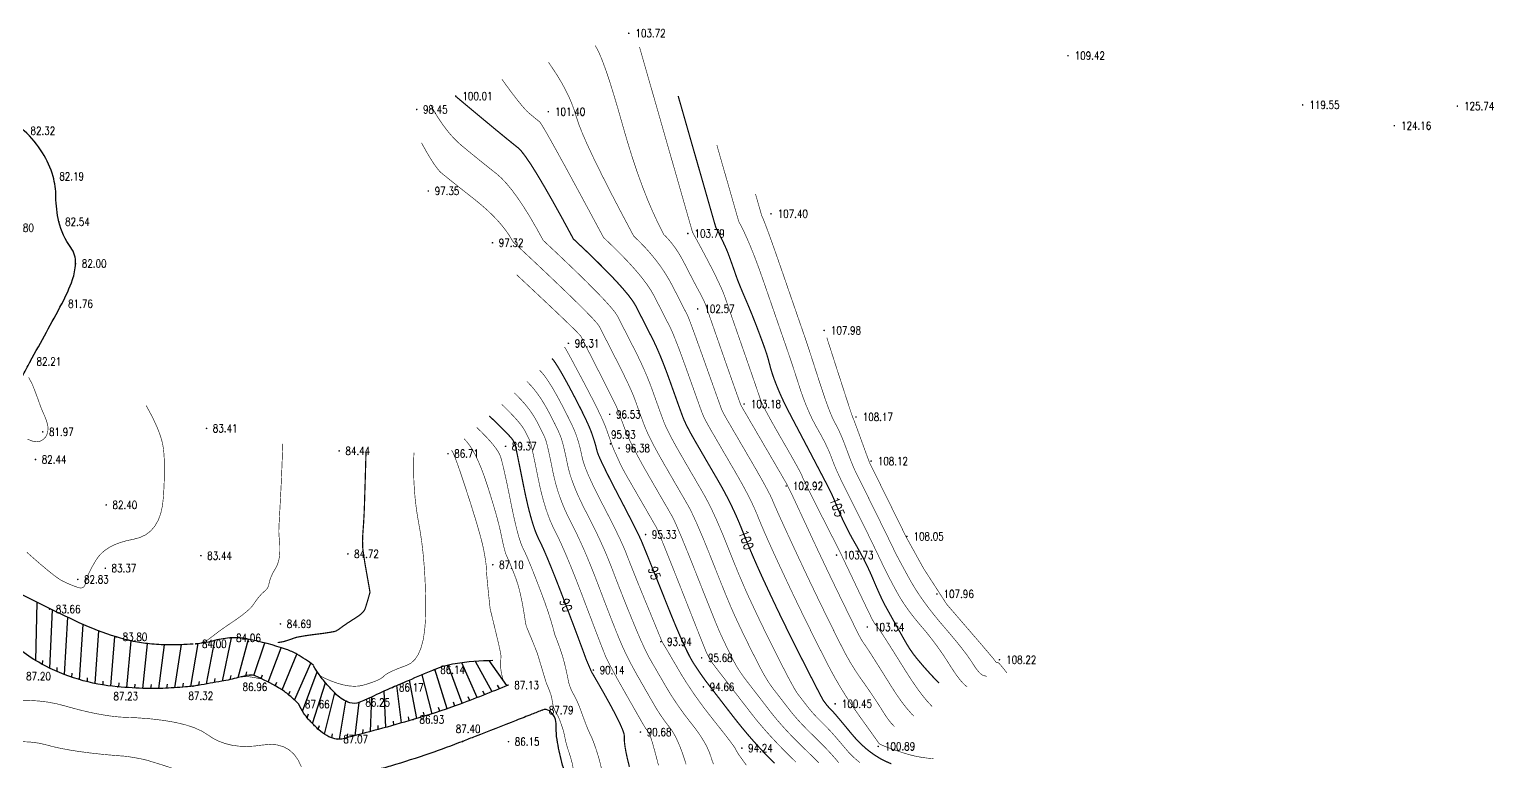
# Model space of a CAD drawing. Extents: x 532522 to 2902776, y -101917278 to 111238625.
# Drawn here: x 1294345 to 1477280, y 2950835 to 3042348 of the extents above; entities that cross this region are included whole.
import ezdxf
from ezdxf.enums import TextEntityAlignment as Align

# ---------------------------------------------------------------- set-up
doc = ezdxf.new("R2010")
doc.units = 0
doc.header["$LTSCALE"] = 1000
doc.header["$MEASUREMENT"] = 0
doc.layers.get('0').update_dxf_attribs({"linetype": 'CONTINUOUS'})
doc.layers.add('Õ÷μØºìÏß', color=20, linetype='CONTINUOUS')
doc.layers.add('新地形图', color=7, linetype='CONTINUOUS')
doc.styles.add('HZ', font='rs', dxfattribs={"width": 0.8, "bigfont": 'hztxt'})
doc.linetypes.add('10421', pattern='A,2,[150,AAA.SHX,S=1,R=0,X=0,Y=1],1e-11', length=2)
doc.linetypes.add('X4', pattern='A,0,-1e-09,[149,symbolx.shx,S=0.15,R=0,X=0,Y=0],-1.6', length=1.6)

# ---------------------------------------------------------------- blocks, each defined once
blk = doc.blocks.new('GC200')
at = {"linetype": 'Continuous', "const_width": 0.2, "flags": 128}
blk.add_lwpolyline([(-0.1, 0, 1), (0.1, 0, 1)], format="xyb", close=True, dxfattribs=at)
blk = doc.blocks.new('A$C22E77CCE')
at = {"layer": '新地形图', "color": 53, "linetype": 'Continuous'}
for p, q in [((423160, 337684), (423362, 344942)), ((424921, 336738), (425255, 344002)), ((426755, 335941), (427159, 343087)), ((428647, 335296), (429076, 342198)), ((430587, 334812), (431031, 341394)), ((432561, 334491), (433027, 340703)), ((446484, 335112), (447635, 340523)), ((448434, 335554), (449735, 340360)), ((434553, 334318), (435067, 340151)), ((436550, 334208), (437148, 339793)), ((438549, 334186), (439256, 339647)), ((440546, 334292), (441368, 339671)), ((442540, 334447), (443477, 339798)), ((444514, 334766), (445548, 340206)), ((450398, 335832), (451793, 339879)), ((452213, 334995), (453821, 339285)), ((453953, 334010), (455771, 338483)), ((424030, 337192), (424049, 337692)), ((425830, 336320), (425856, 336820)), ((455500, 332747), (457551, 337346)), ((476454, 332347), (474679, 337120)), ((478324, 333057), (476378, 337409)), ((480182, 333796), (478093, 337586)), ((482028, 334566), (479815, 337673)), ((427694, 335599), (427724, 336098)), ((429612, 335034), (429644, 335533)), ((431571, 334631), (431606, 335129)), ((433556, 334393), (433596, 334891)), ((441544, 334358), (441625, 334852)), ((443529, 334597), (443620, 335088)), ((445499, 334938), (445597, 335429)), ((447464, 335311), (447579, 335798)), ((449408, 335779), (449557, 336256)), ((451315, 335436), (451485, 335907)), ((453094, 334523), (453276, 334988)), ((456500, 331359), (458329, 336293)), ((457749, 329804), (459362, 334914)), ((470765, 330443), (469869, 335237)), ((472676, 331035), (471454, 335915)), ((474572, 331670), (473040, 336590)), ((435551, 334257), (435599, 334754)), ((437549, 334177), (437608, 334674)), ((439548, 334233), (439618, 334728)), ((454753, 333412), (454948, 333872)), ((459242, 328480), (460521, 333638)), ((464991, 328815), (465138, 333147)), ((466920, 329344), (466706, 333863)), ((468845, 329886), (468285, 334555)), ((477391, 332698), (477202, 333161)), ((479255, 333423), (479033, 333871)), ((481107, 334177), (480843, 334602)), ((461113, 327852), (461901, 332620)), ((463058, 328300), (463559, 332454)), ((471722, 330734), (471615, 331222)), ((473626, 331347), (473491, 331829)), ((475515, 332004), (475354, 332477)), ((457073, 330541), (457237, 331014)), ((458460, 329101), (458596, 329582)), ((465956, 329077), (465952, 329577)), ((467883, 329613), (467840, 330111)), ((469806, 330163), (469729, 330657)), ((460134, 328033), (460234, 328523)), ((462090, 328048), (462162, 328542)), ((464025, 328556), (464063, 329054))]:
    blk.add_line(p, q, dxfattribs=at)
at = {"layer": '新地形图', "color": 53, "linetype": 'Continuous', "flags": 128}
for points, const_width in [([(493039, 414533), (493330, 414044), (493661, 413339), (494032, 412416), (494444, 411277), (494895, 409920), (495387, 408346), (495919, 406555), (496490, 404546), (497089, 402481), (497700, 400518), (498323, 398658), (498960, 396901), (499609, 395246), (500272, 393695), (500947, 392246), (501634, 390899)], 75), ([(487223, 412422), (487842, 411524), (488408, 410640), (488922, 409769), (489383, 408911), (489790, 408068), (490145, 407237), (490447, 406421), (490696, 405618), (491003, 404688), (491478, 403492), (492122, 402030), (492934, 400301), (493914, 398306), (495063, 396044), (496380, 393516), (497865, 390721)], 75), ([(481406, 410311), (482004, 409481), (482554, 408736), (483054, 408076), (483504, 407502), (483906, 407013), (484258, 406609), (484561, 406290), (484815, 406056), (485037, 405872), (485241, 405702), (485430, 405547), (485602, 405405), (485758, 405278), (485898, 405165), (486021, 405066), (486128, 404981), (486339, 404687), (486774, 403961), (487434, 402804), (488317, 401215), (489426, 399195), (490758, 396743), (492315, 393859), (494096, 390543)], 75), ([(475606, 408207), (475658, 408161), (475811, 408031), (476063, 407819), (476416, 407524), (476868, 407146), (477420, 406686), (478072, 406142), (478824, 405516), (479597, 404873), (480314, 404279), (480974, 403734), (481577, 403239), (482123, 402793), (482613, 402396), (483045, 402048), (483421, 401749), (483833, 401331), (484374, 400626), (485044, 399634), (485843, 398355), (486771, 396788), (487827, 394935), (489013, 392794), (490327, 390365)], 150), ([(472476, 407130), (472942, 406306), (473413, 405537), (473889, 404822), (474369, 404161), (474853, 403555), (475341, 403003), (475834, 402505), (476332, 402062), (476837, 401643), (477355, 401217), (477885, 400784), (478426, 400344), (478980, 399898), (479546, 399444), (480125, 398984), (480715, 398517), (481328, 397976), (481975, 397291), (482655, 396464), (483368, 395494), (484115, 394382), (484896, 393126), (485710, 391728), (486558, 390188)], 75), ([(471356, 402370), (471765, 401632), (472147, 400971), (472500, 400386), (472824, 399877), (473120, 399445), (473388, 399090), (473628, 398811), (473839, 398608), (474077, 398413), (474396, 398155), (474795, 397833), (475276, 397449), (475838, 397003), (476480, 396493), (477204, 395921), (478008, 395286), (478823, 394620), (479575, 393956), (480265, 393294), (480894, 392634), (481460, 391975), (481965, 391318), (482408, 390663), (482788, 390010)], 75), ([(495130, 364681), (495082, 364819), (495023, 364988), (494952, 365188), (494870, 365419), (494777, 365682), (494673, 365976), (494557, 366302), (494430, 366659), (494271, 367075), (494056, 367579), (493788, 368171), (493465, 368850), (493087, 369617), (492655, 370471), (492169, 371412), (491628, 372442), (491093, 373450), (490625, 374328), (490224, 375076), (489889, 375694), (489621, 376181), (489420, 376539), (489286, 376767), (489218, 376865)], 75), ([(521992, 378019), (522735, 375708), (523381, 373700), (523932, 371995), (524388, 370592), (524747, 369491), (525011, 368692), (525179, 368196), (525252, 368003), (525290, 367921), (525355, 367763), (525447, 367526), (525565, 367212), (525711, 366821), (525884, 366351), (526083, 365805), (526309, 365180), (526535, 364557), (526733, 364012), (526903, 363546), (527045, 363159), (527159, 362851), (527245, 362622), (527303, 362472), (527334, 362400), (527384, 362299), (527502, 362060), (527689, 361682), (527943, 361167), (528265, 360512), (528655, 359720), (529114, 358789), (529640, 357720), (530166, 356653), (530622, 355726), (531010, 354939), (531327, 354293), (531576, 353789), (531755, 353424), (531865, 353201), (531906, 353118), (531945, 353045), (532051, 352852), (532224, 352538), (532464, 352104), (532771, 351550), (533144, 350875), (533584, 350080), (534091, 349165)], 75), ([(487652, 375431), (487816, 375245), (488023, 374962), (488272, 374583), (488564, 374107), (488898, 373535), (489274, 372865), (489693, 372099), (490154, 371236), (490614, 370360), (491030, 369552), (491402, 368813), (491729, 368144), (492012, 367543), (492251, 367011), (492445, 366548), (492595, 366155), (492717, 365806), (492828, 365477), (492928, 365170), (493017, 364883), (493095, 364616), (493161, 364370), (493217, 364145), (493261, 363941), (493338, 363681), (493491, 363292), (493719, 362772), (494024, 362122), (494405, 361342), (494862, 360432), (495395, 359391), (496004, 358220), (496616, 357047), (497157, 356000), (497629, 355079), (498031, 354283), (498363, 353613), (498625, 353069), (498817, 352651), (498939, 352359)], 150), ([(436957, 369553), (437359, 368825), (437721, 368130), (438041, 367470), (438320, 366845), (438559, 366253), (438756, 365696), (438913, 365174), (439028, 364686), (439113, 364172), (439176, 363570), (439219, 362881), (439241, 362105), (439242, 361241), (439222, 360291), (439181, 359253), (439119, 358127), (438997, 357022), (438776, 356043), (438456, 355192), (438037, 354468), (437518, 353870), (436900, 353400), (436183, 353057), (435366, 352840), (434535, 352666), (433776, 352449), (433087, 352189), (432469, 351886), (431922, 351541), (431445, 351153), (431040, 350722), (430705, 350248), (430423, 349770), (430174, 349328), (429959, 348921), (429778, 348549), (429630, 348213), (429516, 347911), (429435, 347645), (429388, 347414), (429347, 347218), (429286, 347056), (429203, 346929), (429100, 346836), (428976, 346778), (428831, 346755), (428665, 346765), (428479, 346811), (428276, 346878), (428063, 346954), (427839, 347039), (427605, 347133), (427360, 347236), (427104, 347348), (426837, 347469), (426560, 347599), (426226, 347788), (425789, 348086), (425249, 348493), (424606, 349009), (423860, 349634), (423011, 350369), (422060, 351212)], 75), ([(534091, 349165), (536968, 344714)], 75), ([(536968, 344714), (538336, 343131), (539527, 341750), (540541, 340571), (541377, 339596), (542037, 338823), (542519, 338253), (542824, 337885), (542952, 337721), (542990, 337661), (543026, 337608), (543060, 337563), (543092, 337524), (543121, 337492), (543148, 337467), (543173, 337450), (543196, 337439), (543217, 337432), (543240, 337427), (543263, 337423), (543286, 337419), (543310, 337417), (543335, 337416), (543360, 337416), (543386, 337417), (543426, 337399), (543494, 337340), (543590, 337241), (543713, 337102), (543865, 336922), (544044, 336702), (544252, 336442), (544487, 336142)], 75), ([(491919, 337845), (492587, 336293)], 150), ([(433855, 330615), (435796, 330533), (437567, 330397), (439169, 330205), (440600, 329958), (441863, 329657), (442955, 329300), (443878, 328888), (444631, 328421), (445322, 327968), (446059, 327598), (446842, 327311), (447670, 327108), (448545, 326988), (449465, 326950), (450431, 326996), (451442, 327126), (452429, 327216), (453321, 327147), (454118, 326918), (454819, 326530), (455426, 325981), (455937, 325272), (456353, 324404)], 75)]:
    blk.add_lwpolyline(points, dxfattribs=dict(at, const_width=const_width))
for points, const_width, elevation in [([(505220, 391182), (498583, 414360)], 75, 104000), ([(508102, 391868), (503417, 408229)], 150, 105000), ([(510983, 392554), (508250, 402097)], 75, 106000), ([(513865, 393239), (513084, 395966)], 75, 107000)]:
    blk.add_lwpolyline(points, dxfattribs=dict(at, const_width=const_width, elevation=elevation))
at = {"layer": '新地形图', "color": 53, "linetype": '10421', "flags": 128}
for points in [[(415734, 367690, 0.2849221), (417429, 367770, 0.1154367), (420070, 370672, 0.0007163), (421453, 373160, 0.000952), (422486, 375036, 0.0005953), (424494, 378704, 0.000614), (426431, 382266, 0.0418621), (427756, 385286, 0.0681136), (428147, 387281, 0.1765308), (427538, 389309, -0.1038242), (426052, 392512, -0.0560972), (425689, 395643, 0.069079), (425328, 398183, 0.0709411), (424013, 401122, 0.0638146), (421736, 403881, 0.0372967), (418867, 406195, 0.0241645), (414038, 409196, 0.0208256), (411093, 410677, 0.2552072), (410807, 410656, 0.0399065), (410178, 410172, -0.0193269), (408922, 409123, -0.0020196), (400001, 402294, -0.0050243), (396376, 399600, -0.0100424), (394944, 398601, 0.0066853), (392783, 397115, 0.0334734), (391307, 395914, 0.0191658), (388964, 393560, 0.1012688), (387161, 390568, 0.1342497), (386964, 387921, 0.0415905), (387471, 386133, 0.0361117), (388366, 384189, 0.0208046), (389456, 382392, 0.0555159), (389963, 381787, 0.1211682), (393186, 379937, -0.0622587), (399762, 377125, -0.0002324), (402330, 375624, -0.0001305), (406900, 372948, -0.0052765), (412829, 369390, 0.0108371)], [(486469, 331500, 0.0012798), (485141, 330977, -0.0008665), (483181, 330204, -0.0000368), (478067, 328198, -0.0001204), (476503, 327585, -0.0108113), (472394, 326077, -0.0091908), (467493, 324498, -0.0276427), (465607, 324040, 0.0173348), (462586, 323372, 0.0316598), (460305, 322628, 0.1114762), (459736, 322239, 0.125964), (459506, 321814, 0.1279698), (459509, 321338, 0.0224649), (459727, 320652, 0.0173783), (460078, 319791, 0.0036877), (460717, 318394, 0.000618), (464601, 310092, 0.0039909), (468057, 302881, 0.039523), (468468, 302185, 0.1418602), (468969, 301783, 0.0237406), (472506, 300505, 0.007844), (474775, 299843, 0.0276389), (475430, 299702, 0.0526124), (476601, 299640, 0.0259266), (478962, 299889, 0.0255412), (480875, 300291, 0.0669116), (481566, 300578, 0.0533968), (484022, 302378, -0.0211026), (489915, 307313, -0.0036735), (492451, 309230, 0.0057998), (494051, 310452, 0.0470499), (495051, 311397, 0.0600257), (495660, 312289, 0.1862062), (495745, 313043, 0.047831), (494756, 315732, 0.116382), (491925, 319234, -0.1418852), (489736, 322239, -0.0233475), (488886, 324977, -0.023104), (488288, 327811, -0.0483283), (488190, 329309, 0.0702906), (488077, 330337, 0.1755886), (487364, 331385, 0.254901)]]:
    blk.add_lwpolyline(points, format="xyb", close=True, dxfattribs=at)
at = {"layer": '新地形图', "color": 53, "linetype": 'Continuous', "flags": 128}
for points, const_width in [([(508102, 391868, -0.0120015), (509244, 389533, -0.021047), (509807, 388160, -0.0036972), (510658, 385749, 0.0114586), (510945, 384975, 0.0081937), (511758, 383022, -0.0074687), (512653, 380880, -0.0047089), (513399, 378964, -0.0039613), (514246, 376671, -0.0267304), (514831, 374732, 0.0285492), (515385, 372918, 0.0162769), (516223, 370855, 0.0160497), (517206, 368823, 0.000504), (518339, 366667, -0.0004539), (519597, 364273, -0.000231), (521340, 360944, -0.0004588), (522215, 359268, -0.0261849), (523028, 357485, 0.01809), (524162, 354887, 0.0201829), (525546, 352280, -0.0191782), (527008, 349541, -0.0145087), (527792, 347798, 0.0107831), (528830, 345446, 0.0167649), (529329, 344462, 0.0035125), (531903, 339872, 0.0420511), (533200, 337984, 0.022958), (536001, 334867)], 150), ([(497232, 360325, -0.0097453), (496527, 361582, -0.0161918), (496143, 362360, -0.0004408), (495670, 363401, -0.0010335), (495470, 363845, -0.0086073), (495369, 364082, -0.0034347), (495130, 364681)], 75), ([(464426, 363795, -0.0003731), (464355, 361252, -0.0006041), (464308, 359681, -0.0000061), (464242, 357531, -0.0000284), (464228, 357069, -0.0124618), (464040, 353713, 0.0268026), (463997, 352150, 0.0270415), (464059, 351376, 0.0100318), (464381, 349307, 0.0001149), (464484, 348727, -0.0000918), (464612, 348001, -0.0005804), (464909, 346309, -0.0130843), (464920, 346233, -0.0969092), (464917, 346201, -0.0037079), (464689, 345388, -0.0054571), (464422, 344500, -0.014015), (464305, 344158, -0.096086), (464051, 343745, -0.0592807), (463459, 343236, -0.0075991), (462912, 342881, 0.0054747), (462151, 342391, 0.0158176), (461084, 341637, -0.0445712), (460690, 341392, -0.0701505), (460440, 341307, -0.0133393), (459075, 341084, -0.0032522), (458002, 340946, 0.0050084), (457306, 340854, 0.0058183), (456579, 340742, 0.0064048), (455922, 340623, 0.0439207), (455354, 340461, -0.0218648), (454230, 340085, -0.0247674), (453981, 340027, -0.010444), (453384, 339932)], 150), ([(492606, 328114, -0.0128183), (493060, 326909, -0.0128183), (493452, 325683, -0.0154342), (493839, 324182, -0.0154342), (494133, 322661)], 75)]:
    blk.add_lwpolyline(points, format="xyb", dxfattribs=dict(at, const_width=const_width))
at = {"layer": '新地形图', "color": 53, "linetype": 'Continuous'}
for points, const_width, elevation in [([(510983, 392554), (511333, 391891), (511694, 391147), (512068, 390323), (512453, 389418), (512849, 388432), (513258, 387366), (513678, 386218), (514110, 384991), (514533, 383765), (514928, 382622), (515294, 381564), (515631, 380589), (515940, 379698), (516220, 378891), (516472, 378167), (516694, 377528), (516906, 376918), (517123, 376284), (517345, 375626), (517573, 374945), (517807, 374239), (518046, 373510), (518291, 372756), (518542, 371979), (518799, 371205), (519063, 370464), (519334, 369754), (519611, 369077), (519896, 368431), (520188, 367818), (520487, 367236), (520792, 366687), (521091, 366161), (521370, 365652), (521628, 365160), (521865, 364684), (522082, 364224), (522279, 363781), (522455, 363354), (522611, 362944), (522765, 362532), (522935, 362102), (523123, 361653), (523328, 361186), (523549, 360700), (523787, 360196), (524042, 359673), (524314, 359131), (524596, 358577), (524879, 358016), (525165, 357448), (525453, 356873), (525743, 356292), (526036, 355704), (526330, 355109), (526627, 354507), (526921, 353909), (527209, 353322), (527488, 352748), (527761, 352187), (528027, 351638), (528285, 351101), (528536, 350577), (528780, 350066), (529022, 349562), (529267, 349060), (529516, 348561), (529768, 348065), (530024, 347572), (530284, 347081), (530547, 346593), (530813, 346108), (531094, 345619), (531402, 345122), (531737, 344615), (532098, 344100), (532485, 343575), (532899, 343042), (533340, 342499), (533807, 341948), (534283, 341386), (534749, 340813), (535206, 340227), (535654, 339629), (536092, 339019), (536521, 338398), (536941, 337764), (537351, 337118), (537745, 336503), (538116, 335959), (538464, 335488), (538789, 335089), (539091, 334763), (539370, 334508), (539503, 334413)], 75, 106000), ([(513865, 393239), (513992, 392970), (514178, 392518), (514422, 391884), (514725, 391067), (515086, 390068), (515505, 388886), (515983, 387522), (516520, 385975), (517056, 384421), (517535, 383034), (517956, 381815), (518319, 380764), (518625, 379881), (518873, 379165), (519063, 378617), (519195, 378237), (519313, 377892), (519462, 377450), (519640, 376913), (519848, 376278), (520087, 375547), (520355, 374719), (520653, 373795), (520981, 372774), (521314, 371753), (521624, 370831), (521912, 370005), (522178, 369278), (522422, 368648), (522644, 368116), (522844, 367682), (523022, 367345), (523190, 367041), (523362, 366707), (523537, 366343), (523715, 365948), (523897, 365522), (524081, 365066), (524269, 364579), (524460, 364062), (524650, 363544), (524834, 363057), (525013, 362600), (525186, 362173), (525354, 361776), (525516, 361409), (525673, 361072), (525824, 360766), (525990, 360438), (526191, 360038), (526427, 359565), (526698, 359020), (527004, 358402), (527346, 357712), (527722, 356949), (528134, 356114), (528544, 355281), (528915, 354524), (529249, 353844), (529544, 353240), (529801, 352713), (530020, 352263), (530200, 351889), (530343, 351592), (530482, 351306), (530652, 350968), (530855, 350577), (531089, 350134), (531355, 349637), (531653, 349088), (531983, 348486), (532344, 347831), (532740, 347143), (533173, 346443), (533644, 345731), (534152, 345005), (534697, 344267), (535280, 343517), (535900, 342754), (536558, 341978), (537205, 341222), (537796, 340520), (538331, 339870), (538808, 339274), (539229, 338731), (539593, 338241), (539901, 337803), (540152, 337419), (540368, 337082), (540571, 336784), (540762, 336525), (540940, 336307), (541106, 336127), (541259, 335988), (541399, 335888), (541527, 335828), (541650, 335790), (541777, 335759), (541906, 335734), (541976, 335724)], 75, 107000), ([(482788, 390010), (485206, 387744), (487318, 385749), (489124, 384023), (490625, 382568), (491819, 381382), (492707, 380465), (493289, 379819), (493565, 379442), (493708, 379162), (493890, 378805), (494110, 378372), (494370, 377863), (494668, 377277), (495005, 376615), (495382, 375876), (495797, 375061), (496213, 374238), (496590, 373476), (496930, 372775), (497231, 372136), (497494, 371557), (497720, 371040), (497907, 370584), (498056, 370189), (498187, 369822), (498320, 369451), (498456, 369076), (498593, 368696), (498733, 368312), (498876, 367923), (499020, 367530), (499167, 367133), (499336, 366707), (499544, 366229), (499794, 365698), (500084, 365115), (500415, 364479), (500786, 363791), (501198, 363050), (501650, 362257), (502109, 361462), (502540, 360716), (502942, 360019), (503317, 359371), (503664, 358773), (503983, 358223), (504274, 357723), (504538, 357271), (504804, 356788), (505105, 356191), (505440, 355481), (505811, 354658), (506215, 353722), (506654, 352673), (507128, 351510), (507636, 350235), (508140, 348961), (508602, 347804), (509020, 346763), (509396, 345840), (509730, 345033), (510021, 344343), (510269, 343770), (510474, 343314), (510657, 342921), (510835, 342538), (511011, 342164), (511183, 341800), (511351, 341446), (511516, 341101), (511677, 340767), (511835, 340441), (511997, 340110), (512171, 339758), (512356, 339384), (512554, 338989), (512763, 338573), (512984, 338135), (513216, 337675), (513461, 337195), (513708, 336718), (513949, 336270), (514183, 335852), (514411, 335463), (514633, 335104), (514849, 334773), (515058, 334472), (515261, 334201), (515467, 333935), (515685, 333654), (515915, 333357), (516157, 333044), (516412, 332715), (516678, 332370), (516957, 332009), (517247, 331632), (517555, 331243), (517885, 330844), (518238, 330436), (518613, 330020), (519010, 329594), (519430, 329160), (519872, 328716), (520336, 328263), (520801, 327811), (521246, 327368), (521670, 326935), (522074, 326512), (522457, 326099), (522820, 325696), (523163, 325302), (523485, 324918)], 75, 98000), ([(486558, 390188), (488564, 388302), (490329, 386616), (491853, 385131), (493135, 383845), (494176, 382760), (494976, 381874), (495535, 381189), (495852, 380703), (496057, 380300), (496280, 379862), (496521, 379389), (496780, 378880), (497057, 378337), (497352, 377758), (497665, 377144), (497996, 376494), (498328, 375831), (498645, 375174), (498946, 374524), (499233, 373881), (499505, 373245), (499761, 372615), (500002, 371992), (500228, 371376), (500440, 370781), (500640, 370223), (500828, 369701), (501003, 369215), (501166, 368766), (501316, 368353), (501454, 367976), (501580, 367635), (501715, 367292), (501884, 366906), (502085, 366478), (502319, 366007), (502586, 365494), (502886, 364938), (503218, 364341), (503583, 363701), (503962, 363044), (504336, 362397), (504705, 361759), (505070, 361130), (505429, 360511), (505784, 359901), (506133, 359301), (506478, 358709), (506825, 358093), (507182, 357418), (507548, 356683), (507924, 355889), (508309, 355035), (508704, 354122), (509108, 353150), (509522, 352118), (509931, 351088), (510320, 350118), (510690, 349211), (511041, 348365), (511373, 347580), (511685, 346857), (511977, 346195), (512250, 345595), (512511, 345033), (512767, 344484), (513018, 343949), (513264, 343428), (513505, 342921), (513741, 342428), (513972, 341949), (514198, 341484), (514430, 341010), (514679, 340506), (514944, 339971), (515226, 339405), (515526, 338809), (515842, 338182), (516175, 337525), (516524, 336837), (516868, 336168), (517181, 335568), (517464, 335037), (517717, 334575), (517941, 334181), (518134, 333857), (518297, 333601), (518431, 333415), (518552, 333258), (518681, 333091), (518818, 332916), (518961, 332730), (519112, 332535), (519269, 332331), (519434, 332117), (519606, 331894), (519789, 331664), (519984, 331428), (520193, 331186), (520415, 330940), (520650, 330688), (520898, 330430), (521160, 330168), (521435, 329900), (521726, 329613), (522035, 329295), (522363, 328946), (522709, 328565), (523075, 328152), (523458, 327708), (523861, 327232), (524282, 326725), (524719, 326221), (525171, 325757), (525636, 325331), (526116, 324944)], 75, 99000), ([(490327, 390365), (491922, 388859), (493340, 387483), (494582, 386238), (495646, 385122), (496534, 384137), (497246, 383283), (497780, 382559), (498138, 381965), (498406, 381439), (498671, 380919), (498932, 380405), (499191, 379898), (499446, 379396), (499699, 378901), (499948, 378411), (500194, 377928), (500443, 377424), (500699, 376872), (500963, 376273), (501235, 375626), (501515, 374932), (501802, 374190), (502098, 373400), (502401, 372563), (502694, 371741), (502961, 370995), (503200, 370326), (503412, 369735), (503598, 369220), (503756, 368782), (503887, 368422), (503992, 368138), (504095, 367877), (504223, 367583), (504376, 367257), (504554, 366899), (504757, 366509), (504985, 366086), (505238, 365632), (505516, 365145), (505815, 364626), (506133, 364078), (506468, 363499), (506822, 362889), (507194, 362250), (507584, 361579), (507992, 360879), (508419, 360148), (508847, 359399), (509259, 358644), (509656, 357884), (510037, 357119), (510403, 356348), (510754, 355571), (511089, 354789), (511408, 354002), (511722, 353214), (512039, 352433), (512361, 351658), (512686, 350889), (513015, 350127), (513348, 349370), (513685, 348620), (514026, 347876), (514366, 347144), (514699, 346430), (515026, 345734), (515346, 345057), (515659, 344397), (515966, 343755), (516267, 343132), (516561, 342526), (516863, 341910), (517186, 341253), (517532, 340557), (517899, 339821), (518289, 339045), (518700, 338230), (519133, 337374), (519588, 336479), (520028, 335618), (520413, 334866), (520745, 334222), (521024, 333686), (521248, 333259), (521419, 332941), (521536, 332730), (521600, 332629), (521638, 332580), (521678, 332528), (521720, 332474), (521765, 332416), (521812, 332356), (521861, 332292), (521912, 332226), (521965, 332156), (522022, 332085), (522083, 332011), (522148, 331936), (522217, 331860), (522290, 331781), (522367, 331701), (522448, 331620), (522534, 331536), (522650, 331416), (522824, 331222), (523056, 330956), (523345, 330617), (523692, 330205), (524096, 329720), (524559, 329162), (525079, 328532), (525636, 327889), (526212, 327297), (526806, 326754), (527418, 326261), (528048, 325817), (528696, 325424), (529363, 325080), (530047, 324785)], 150, 100000), ([(494096, 390543), (495280, 389417), (496351, 388350), (497310, 387345), (498157, 386400), (498892, 385515), (499515, 384692), (500026, 383928), (500424, 383226), (500755, 382577), (501061, 381976), (501343, 381422), (501601, 380915), (501835, 380456), (502045, 380044), (502231, 379679), (502393, 379362), (502558, 379017), (502753, 378571), (502980, 378022), (503237, 377372), (503525, 376619), (503844, 375765), (504193, 374808), (504573, 373750), (504948, 372700), (505281, 371767), (505572, 370952), (505822, 370254), (506030, 369674), (506196, 369212), (506321, 368867), (506404, 368640), (506475, 368461), (506563, 368260), (506668, 368037), (506790, 367791), (506929, 367524), (507085, 367234), (507258, 366923), (507449, 366589), (507668, 366209), (507929, 365759), (508231, 365239), (508574, 364649), (508959, 363988), (509384, 363258), (509851, 362457), (510359, 361586), (510868, 360704), (511336, 359871), (511764, 359086), (512151, 358349), (512497, 357661), (512803, 357020), (513069, 356429), (513294, 355885), (513512, 355341), (513758, 354748), (514031, 354106), (514331, 353414), (514658, 352674), (515012, 351884), (515394, 351045), (515803, 350157), (516221, 349256), (516631, 348376), (517033, 347520), (517427, 346685), (517814, 345872), (518192, 345082), (518562, 344314), (518924, 343568), (519286, 342828), (519656, 342075), (520035, 341310), (520421, 340533), (520816, 339744), (521219, 338943), (521630, 338129), (522050, 337304), (522483, 336475), (522935, 335649), (523406, 334827), (523896, 334008), (524406, 333194), (524934, 332383), (525482, 331575), (526049, 330772), (526591, 330016), (527066, 329355), (527473, 328786), (527812, 328311), (528083, 327929), (528287, 327640), (528423, 327445), (528492, 327343), (528569, 327276), (528732, 327185), (528982, 327072), (529317, 326936), (529738, 326776), (530245, 326593), (530837, 326387), (531516, 326158), (532247, 325936), (532997, 325752), (533766, 325604), (534554, 325494), (535313, 325425)], 75, 101000), ([(497865, 390721), (498637, 389974), (499362, 389218), (500039, 388452), (500668, 387677), (501250, 386893), (501784, 386100), (502271, 385298), (502711, 384487), (503104, 383716), (503452, 383033), (503754, 382438), (504012, 381933), (504225, 381515), (504392, 381187), (504514, 380947), (504591, 380796), (504673, 380610), (504808, 380269), (504997, 379771), (505239, 379117), (505535, 378306), (505885, 377339), (506288, 376216), (506746, 374937), (507201, 373659), (507601, 372539), (507944, 371577), (508231, 370773), (508462, 370128), (508636, 369642), (508754, 369313), (508816, 369143), (508855, 369046), (508902, 368937), (508959, 368816), (509025, 368684), (509100, 368539), (509185, 368382), (509279, 368214), (509382, 368033), (509521, 367791), (509725, 367440), (509994, 366979), (510326, 366408), (510723, 365727), (511185, 364936), (511710, 364035), (512300, 363024), (512889, 362010), (513413, 361098), (513871, 360287), (514264, 359579), (514591, 358973), (514853, 358470), (515049, 358068), (515180, 357768), (515303, 357468), (515477, 357063), (515701, 356553), (515976, 355939), (516301, 355220), (516676, 354397), (517102, 353470), (517579, 352438), (518076, 351367), (518563, 350323), (519041, 349305), (519509, 348313), (519968, 347348), (520417, 346409), (520857, 345496), (521287, 344610), (521702, 343761), (522095, 342957), (522468, 342199), (522820, 341488), (523151, 340822), (523460, 340202), (523749, 339629), (524016, 339101), (524279, 338598), (524553, 338096), (524839, 337597), (525137, 337101), (525446, 336606), (525767, 336114), (526099, 335624), (526443, 335136), (526793, 334644), (527144, 334141), (527496, 333627), (527849, 333103), (528203, 332567), (528558, 332020), (528914, 331463), (529270, 330894), (529644, 330343), (530050, 329838), (530449, 329421)], 75, 102000), ([(501634, 390899), (501983, 390555), (502325, 390178), (502660, 389770), (502988, 389330), (503309, 388857), (503624, 388353), (503932, 387816), (504233, 387248), (504522, 386683), (504792, 386156), (505046, 385666), (505281, 385215), (505498, 384802), (505698, 384426), (505879, 384089), (506043, 383790), (506192, 383517), (506328, 383260), (506451, 383018), (506562, 382791), (506660, 382580), (506746, 382384), (506819, 382203), (506880, 382038), (506953, 381826), (507064, 381507), (507213, 381080), (507399, 380545), (507623, 379903), (507884, 379153), (508183, 378295), (508520, 377329), (508863, 376346), (509182, 375434), (509476, 374595), (509745, 373827), (509990, 373131), (510209, 372508), (510405, 371956), (510575, 371476), (510724, 371059), (510853, 370696), (510964, 370386), (511055, 370131), (511127, 369929), (511180, 369781), (511214, 369686), (511229, 369646), (511234, 369631), (511242, 369614), (511250, 369596), (511260, 369576), (511272, 369554), (511285, 369530), (511299, 369504), (511314, 369477), (511360, 369399), (511464, 369220), (511626, 368942), (511847, 368564), (512126, 368086), (512463, 367508), (512859, 366830), (513313, 366052), (513780, 365251), (514215, 364505), (514618, 363815), (514988, 363179), (515326, 362598), (515632, 362072), (515906, 361602), (516147, 361186), (516358, 360821), (516542, 360503), (516698, 360233), (516826, 360009), (516927, 359833), (517000, 359704), (517045, 359623), (517063, 359588), (517070, 359571), (517085, 359540), (517106, 359496), (517134, 359439), (517169, 359369), (517211, 359286), (517260, 359189), (517315, 359079), (517403, 358901), (517548, 358597), (517750, 358169), (518009, 357616), (518325, 356938), (518698, 356135), (519128, 355207), (519616, 354155), (520130, 353047), (520642, 351952), (521150, 350869), (521656, 349800), (522159, 348744), (522659, 347700), (523156, 346670), (523650, 345653), (524117, 344694), (524535, 343839), (524902, 343089), (525218, 342442), (525485, 341900), (525701, 341462), (525867, 341128), (525983, 340898), (526075, 340721), (526172, 340544), (526273, 340368), (526378, 340193), (526486, 340019), (526599, 339846), (526717, 339673), (526838, 339501), (526996, 339272), (527223, 338928), (527520, 338469), (527887, 337894), (528323, 337205), (528829, 336400), (529404, 335481), (530049, 334446), (530718, 333411), (531368, 332491), (531998, 331686), (532609, 330995), (532881, 330730)], 75, 103000), ([(505220, 391182), (506014, 389732), (506727, 388404), (507358, 387199), (507908, 386118), (508376, 385159), (508762, 384324), (509067, 383611), (509290, 383022), (509487, 382452), (509713, 381798), (509969, 381060), (510255, 380238), (510570, 379332), (510915, 378342), (511289, 377268), (511693, 376109), (512091, 374969), (512445, 373951), (512755, 373054), (513023, 372278), (513248, 371624), (513429, 371090), (513568, 370679), (513663, 370388), (513769, 370109), (513941, 369730), (514177, 369252), (514478, 368674), (514844, 367998), (515276, 367221), (515772, 366346), (516333, 365371), (516893, 364401), (517385, 363542), (517809, 362793), (518165, 362155), (518454, 361628), (518674, 361210), (518827, 360903), (518912, 360707), (518994, 360507), (519138, 360192), (519343, 359761), (519610, 359213), (519939, 358549), (520329, 357770), (520781, 356874), (521294, 355862), (521807, 354854), (522256, 353972), (522642, 353213), (522963, 352580), (523222, 352072), (523416, 351688), (523547, 351429), (523614, 351294), (523677, 351164), (523795, 350919), (523967, 350557), (524195, 350080), (524477, 349487), (524815, 348778), (525207, 347954), (525654, 347014), (526102, 346072), (526496, 345244), (526838, 344530), (527127, 343929), (527362, 343442), (527545, 343068), (527674, 342808), (527751, 342661), (527803, 342571), (527860, 342478), (527922, 342384), (527989, 342288), (528061, 342191), (528138, 342092), (528220, 341991), (528307, 341889), (528438, 341715), (528656, 341398), (528958, 340940), (529346, 340339), (529819, 339597), (530377, 338712), (531021, 337685), (531749, 336516), (532499, 335344), (533205, 334310), (533867, 333414), (534485, 332655), (535060, 332033), (535150, 331951)], 75, 104000), ([(483242, 385889), (485082, 384169), (486683, 382664), (488046, 381376), (489169, 380305), (490055, 379449), (490701, 378810), (491109, 378387), (491279, 378181), (491359, 378023), (491499, 377748), (491699, 377356), (491959, 376845), (492279, 376217), (492659, 375472), (493099, 374608), (493598, 373627), (494098, 372645), (494536, 371778), (494913, 371026), (495229, 370391), (495484, 369870), (495678, 369465), (495811, 369176), (495883, 369002), (495933, 368863), (496000, 368680), (496083, 368451), (496184, 368177), (496301, 367858), (496436, 367494), (496587, 367085), (496755, 366630), (496956, 366122), (497205, 365552), (497503, 364918), (497849, 364222), (498243, 363464), (498686, 362643), (499177, 361759), (499717, 360812), (500256, 359879), (500743, 359035), (501180, 358279), (501565, 357612), (501900, 357034), (502183, 356545), (502416, 356144), (502597, 355833), (502783, 355482), (503028, 354965), (503333, 354280), (503697, 353428), (504121, 352409), (504604, 351224), (505147, 349871), (505750, 348351), (506349, 346834), (506883, 345489), (507350, 344316), (507752, 343315), (508087, 342487), (508357, 341830), (508560, 341345), (508698, 341033), (508802, 340810), (508904, 340592), (509003, 340379), (509101, 340172), (509197, 339971), (509291, 339775), (509382, 339584), (509472, 339399), (509564, 339211), (509663, 339011), (509769, 338798), (509881, 338573), (510000, 338336), (510125, 338087), (510258, 337826), (510397, 337553), (510548, 337268), (510716, 336973), (510902, 336668), (511105, 336352), (511326, 336026), (511564, 335690), (511819, 335343), (512092, 334986), (512381, 334613), (512688, 334217), (513012, 333799), (513354, 333358), (513712, 332895), (514087, 332409), (514479, 331901), (514888, 331370), (515322, 330822), (515787, 330260), (516283, 329687), (516811, 329100), (517370, 328501), (517961, 327889), (518583, 327264), (519237, 326627), (519877, 326008), (520457, 325441), (520977, 324925)], 75, 97000), ([(486085, 373996), (486346, 373722), (486625, 373385), (486923, 372985), (487238, 372521), (487571, 371994), (487923, 371403), (488293, 370749), (488680, 370031), (489059, 369310), (489401, 368646), (489706, 368038), (489975, 367488), (490208, 366994), (490404, 366556), (490564, 366176), (490687, 365852), (490791, 365550), (490891, 365234), (490989, 364906), (491083, 364564), (491174, 364208), (491262, 363839), (491347, 363457), (491429, 363062), (491539, 362617), (491711, 362088), (491942, 361474), (492235, 360776), (492587, 359993), (493001, 359125), (493475, 358173), (494010, 357136), (494550, 356095), (495042, 355130), (495486, 354243), (495881, 353432), (496227, 352698), (496525, 352040), (496774, 351459), (496975, 350955), (497167, 350453), (497392, 349876), (497650, 349225), (497940, 348500), (498262, 347701), (498617, 346828), (499004, 345882), (499423, 344861), (499834, 343864), (500194, 342989), (500504, 342236), (500763, 341604), (500972, 341095), (501131, 340708), (501239, 340443), (501297, 340299), (501330, 340219), (501363, 340143), (501396, 340070), (501429, 340002), (501462, 339937), (501496, 339876), (501530, 339820), (501563, 339767), (501623, 339672), (501734, 339487), (501896, 339214), (502110, 338851), (502376, 338400), (502692, 337859), (503061, 337229), (503481, 336510), (503940, 335743), (504425, 334969), (504938, 334187), (505477, 333397), (506042, 332601), (506635, 331796), (507254, 330985), (507899, 330166), (508519, 329389), (509059, 328705), (509521, 328112), (509903, 327611), (510206, 327202), (510430, 326885), (510575, 326661), (510641, 326528), (510699, 326402), (510820, 326198), (511005, 325917), (511253, 325559), (511565, 325122), (511941, 324608)], 75, 94000), ([(484518, 372562), (484876, 372200), (485228, 371808), (485573, 371386), (485912, 370934), (486245, 370452), (486572, 369940), (486892, 369398), (487207, 368826), (487503, 368261), (487771, 367740), (488011, 367264), (488222, 366832), (488404, 366445), (488558, 366102), (488683, 365803), (488780, 365549), (488865, 365294), (488955, 364992), (489049, 364642), (489149, 364245), (489254, 363800), (489363, 363308), (489477, 362769), (489597, 362183), (489741, 361553), (489930, 360885), (490165, 360177), (490445, 359430), (490770, 358644), (491140, 357819), (491555, 356955), (492016, 356051), (492488, 355135), (492938, 354232), (493367, 353343), (493774, 352466), (494159, 351603), (494523, 350753), (494865, 349916), (495185, 349093), (495496, 348275), (495812, 347456), (496132, 346634), (496456, 345810), (496784, 344985), (497116, 344157), (497453, 343327), (497794, 342495), (498126, 341696), (498436, 340964), (498725, 340298), (498992, 339700), (499237, 339169), (499460, 338704), (499662, 338307), (499842, 337976), (500022, 337661), (500225, 337308), (500449, 336919), (500696, 336492), (500965, 336028), (501256, 335527), (501569, 334989), (501904, 334414), (502258, 333822), (502626, 333231), (503008, 332644), (503405, 332058), (503815, 331475), (504240, 330894), (504679, 330316), (505133, 329740), (505573, 329172), (505973, 328620), (506333, 328083), (506652, 327561), (506930, 327054), (507168, 326563), (507366, 326086), (507523, 325625), (507670, 325176), (507835, 324736)], 75, 93000), ([(481384, 369693), (481936, 369155), (482433, 368654), (482874, 368190), (483261, 367762), (483593, 367370), (483870, 367015), (484092, 366697), (484259, 366415), (484392, 366161), (484513, 365928), (484620, 365714), (484715, 365520), (484797, 365346), (484866, 365192), (484922, 365058), (484965, 364944), (485013, 364783), (485081, 364506), (485171, 364114), (485281, 363607), (485412, 362984), (485565, 362246), (485738, 361393), (485932, 360425), (486144, 359425), (486370, 358477), (486611, 357582), (486866, 356738), (487135, 355946), (487418, 355206), (487716, 354518), (488028, 353882), (488363, 353216), (488730, 352436), (489129, 351542), (489560, 350534), (490023, 349413), (490519, 348179), (491046, 346831), (491605, 345369), (492150, 343929), (492637, 342649), (493064, 341527), (493432, 340563), (493742, 339758), (493992, 339112), (494184, 338625), (494316, 338296), (494445, 338004), (494628, 337627), (494864, 337165), (495154, 336618), (495496, 335986), (495892, 335269), (496342, 334467), (496844, 333580), (497343, 332703), (497782, 331933), (498161, 331268), (498480, 330710), (498738, 330257), (498937, 329910), (499075, 329669), (499153, 329534), (499202, 329452), (499253, 329370), (499306, 329289), (499360, 329208), (499417, 329127), (499476, 329047), (499537, 328967), (499599, 328887), (499664, 328798), (499729, 328688), (499796, 328557), (499864, 328407), (499933, 328236), (500003, 328045), (500074, 327834), (500147, 327602), (500226, 327334), (500317, 327012), (500421, 326638), (500537, 326211), (500665, 325731), (500805, 325198), (500958, 324613)], 75, 91000), ([(482951, 371127), (483406, 370678), (483830, 370231), (484224, 369788), (484587, 369348), (484919, 368911), (485221, 368478), (485492, 368047), (485733, 367620), (485948, 367211), (486142, 366834), (486316, 366489), (486468, 366176), (486601, 365895), (486712, 365647), (486803, 365431), (486873, 365247), (486939, 365038), (487018, 364749), (487110, 364378), (487215, 363926), (487333, 363392), (487464, 362777), (487608, 362081), (487764, 361304), (487943, 360489), (488150, 359681), (488388, 358879), (488655, 358084), (488952, 357295), (489279, 356513), (489636, 355736), (490022, 354967), (490425, 354176), (490834, 353334), (491248, 352442), (491667, 351500), (492091, 350508), (492521, 349466), (492955, 348374), (493395, 347231), (493823, 346102), (494224, 345052), (494598, 344080), (494944, 343187), (495263, 342372), (495554, 341635), (495818, 340976), (496055, 340396), (496286, 339850), (496532, 339295), (496794, 338731), (497073, 338159), (497367, 337577), (497676, 336986), (498002, 336387), (498343, 335778), (498683, 335182), (499003, 334621), (499305, 334093), (499588, 333601), (499852, 333142), (500096, 332718), (500322, 332329), (500529, 331974), (500730, 331637), (500939, 331301), (501157, 330966), (501382, 330633), (501616, 330301), (501858, 329971), (502108, 329641), (502366, 329314), (502627, 328955), (502887, 328536), (503145, 328054), (503400, 327511), (503655, 326907), (503907, 326240), (504157, 325512), (504406, 324722)], 75, 92000), ([(479817, 368258), (480466, 367633), (481035, 367077), (481525, 366591), (481936, 366175), (482267, 365829), (482519, 365553), (482692, 365346), (482785, 365210), (482837, 365112), (482883, 365021), (482925, 364939), (482961, 364864), (482993, 364797), (483020, 364738), (483041, 364686), (483058, 364642), (483087, 364527), (483145, 364263), (483231, 363850), (483347, 363288), (483492, 362576), (483666, 361715), (483868, 360705), (484100, 359546), (484346, 358361), (484590, 357274), (484834, 356284), (485076, 355392), (485317, 354597), (485557, 353900), (485796, 353300), (486034, 352798), (486297, 352265), (486613, 351572), (486981, 350718), (487402, 349705), (487875, 348532), (488400, 347199), (488978, 345706), (489607, 344053), (490223, 342423), (490758, 340999), (491213, 339779), (491587, 338766), (491880, 337957), (491919, 337845)], 150, 90000), ([(478250, 366824), (478867, 366220), (479413, 365658), (479890, 365139), (480297, 364662), (480634, 364228), (480901, 363835), (481098, 363485), (481226, 363177), (481327, 362837), (481445, 362390), (481580, 361837), (481732, 361176), (481900, 360409), (482086, 359534), (482288, 358553), (482508, 357466), (482731, 356377), (482945, 355394), (483150, 354517), (483346, 353745), (483533, 353079), (483711, 352518), (483880, 352063), (484040, 351714), (484212, 351364), (484419, 350911), (484660, 350352), (484936, 349689), (485245, 348921), (485589, 348048), (485967, 347071), (486380, 345988), (486788, 344881), (487153, 343826), (487475, 342825), (487754, 341877), (487989, 340982), (487993, 340965)], 75, 89000), ([(476684, 365389), (477049, 364993), (477411, 364508), (477770, 363935), (478127, 363274), (478480, 362524), (478830, 361685), (479177, 360758), (479521, 359743), (479849, 358716), (480148, 357754), (480417, 356857), (480656, 356025), (480867, 355258), (481048, 354556), (481200, 353919), (481322, 353347), (481427, 352833), (481529, 352369), (481625, 351954), (481718, 351589), (481807, 351274), (481891, 351009), (481970, 350794), (482046, 350629), (482127, 350464), (482225, 350250), (482339, 349986), (482469, 349672), (482616, 349309), (482778, 348897), (482957, 348435), (483152, 347924), (483352, 347338), (483547, 346654), (483736, 345870), (483920, 344988), (484099, 344008), (484272, 342928), (484363, 342290)], 75, 88000), ([(470412, 363645), (470375, 362503), (470371, 361368), (470400, 360238), (470462, 359114), (470556, 357995), (470684, 356883), (470844, 355776), (471037, 354676), (471233, 353550), (471404, 352368), (471548, 351131), (471667, 349837), (471760, 348488), (471827, 347082), (471868, 345620), (471883, 344103), (471848, 342641), (471738, 341346), (471552, 340218), (471292, 339257), (470957, 338463), (470547, 337835), (470062, 337375), (469502, 337082), (468934, 336877), (468427, 336682), (467980, 336498), (467593, 336324), (467266, 336160), (467000, 336006), (466794, 335862), (466647, 335729), (466506, 335599), (466314, 335466), (466070, 335331), (465777, 335193), (465432, 335052), (465036, 334908), (464590, 334762), (464093, 334612), (463546, 334501), (462951, 334468), (462308, 334514), (461617, 334639), (460878, 334841), (460091, 335123), (459255, 335483), (458688, 335764)], 75, 86000), ([(475117, 363955), (475220, 363800), (475365, 363494), (475552, 363036), (475781, 362428), (476052, 361668), (476364, 360756), (476718, 359694), (477114, 358480), (477511, 357243), (477865, 356110), (478179, 355083), (478451, 354160), (478682, 353343), (478871, 352630), (479019, 352022), (479126, 351519), (479206, 351085), (479276, 350685), (479335, 350318), (479384, 349984), (479422, 349684), (479449, 349417), (479465, 349183), (479471, 348983), (479482, 348707), (479517, 348244), (479576, 347596), (479657, 346761), (479761, 345740), (479889, 344534), (479929, 344161)], 75, 87000), ([(497232, 360325), (497980, 359029), (498636, 357892), (499201, 356913), (499675, 356092), (500057, 355430), (500348, 354926), (500548, 354581), (500656, 354395), (500761, 354177), (500951, 353738), (501225, 353078), (501584, 352198), (502027, 351097), (502555, 349775), (503167, 348232), (503864, 346468), (504559, 344707), (505164, 343174), (505680, 341869), (506107, 340791), (506444, 339940), (506693, 339316), (506852, 338921), (506922, 338752), (506947, 338698), (506972, 338645), (506996, 338594), (507019, 338544), (507043, 338495), (507065, 338448), (507087, 338402), (507109, 338357), (507131, 338311), (507155, 338263), (507181, 338212), (507208, 338157), (507237, 338100), (507267, 338040), (507299, 337976), (507333, 337910), (507388, 337818), (507484, 337675), (507621, 337483), (507799, 337241), (508018, 336948), (508278, 336606), (508580, 336214), (508922, 335772), (509296, 335291), (509692, 334780), (510110, 334241), (510550, 333672), (511012, 333075), (511495, 332448), (512001, 331793), (512529, 331108), (513088, 330401), (513688, 329677), (514328, 328937), (515009, 328180), (515731, 327407), (516493, 326618), (517295, 325812), (518138, 324990)], 75, 96000), ([(498939, 352359), (499176, 351780), (499457, 351088), (499783, 350282), (500153, 349362), (500568, 348328), (501027, 347180), (501531, 345918), (502079, 344543), (502630, 343175), (503143, 341935), (503619, 340825), (504057, 339843), (504456, 338991), (504818, 338267), (505143, 337672), (505429, 337206), (505688, 336819), (505929, 336461), (506153, 336133), (506360, 335834), (506550, 335565), (506722, 335326), (506877, 335115), (507014, 334935), (507177, 334726), (507405, 334430), (507700, 334048), (508061, 333580), (508489, 333026), (508983, 332386), (509543, 331659), (510170, 330846), (510830, 330003), (511491, 329187), (512153, 328399), (512815, 327637), (513478, 326903), (514141, 326196), (514806, 325515), (515470, 324862)], 150, 95000), ([(451472, 335362), (451221, 335414), (450787, 335500), (450417, 335568), (450109, 335619), (449864, 335652), (449681, 335668), (449493, 335670), (449234, 335661), (448902, 335642), (448715, 335628)], 75, 87000), ([(492587, 336293), (493575, 334592), (494427, 333087), (495145, 331777), (495727, 330663), (496174, 329744), (496486, 329020), (496663, 328492), (496705, 328160), (496692, 327895), (496705, 327573), (496744, 327192), (496808, 326753), (496899, 326255), (497015, 325699), (497157, 325084), (497324, 324411)], 150, 90000), ([(409178, 330801), (409195, 330804), (410740, 331078), (412231, 331343), (413666, 331601), (415048, 331849), (416374, 332090), (417646, 332321), (418878, 332516), (420085, 332644), (421266, 332706), (422421, 332702), (423551, 332632), (424656, 332496), (425735, 332294), (426789, 332025), (427810, 331739), (428791, 331484), (429734, 331261), (430637, 331069), (431500, 330909), (432325, 330779), (433109, 330681), (433855, 330615)], 75, 88000), ([(434450, 325722), (432840, 325847), (431332, 325987), (429926, 326144), (428624, 326316), (427424, 326504), (426327, 326707), (425333, 326927), (424442, 327163), (423536, 327369), (422498, 327502), (421328, 327561), (420025, 327546), (418591, 327458), (417025, 327295), (415326, 327059), (413874, 326813)], 75, 89000)]:
    blk.add_lwpolyline(points, dxfattribs=dict(at, const_width=const_width, elevation=elevation))
at = {"layer": '新地形图', "color": 53, "linetype": 'Continuous', "flags": 128}
for points, format in [([(422272, 373076, 75, 75, 0.0064573), (422587, 372490, 75, 75, -0.0193786), (422687, 372292, 75, 75, -0.0120799), (422863, 371882, 75, 75, -0.0051478), (423241, 370908, 75, 75, -0.0068625), (423548, 370058, 75, 75, 0.0071997), (423841, 369248, 75, 75, 0.018881), (424072, 368701, 75, 75, -0.013789), (424395, 367956, 75, 75, -0.025853), (424530, 367564, 75, 75, -0.0180907), (424672, 366988, 75, 75, -0.0743556), (424697, 366564, 75, 75, -0.0523562), (424580, 365973, 75, 75, -0.0803343), (424416, 365642, 75, 75, -0.0685913), (424118, 365327, 75, 75, -0.1270881), (423466, 365034, 75, 75, -0.1320275), (422780, 365097, 75, 75, -0.0080356), (422128, 365350, 75, 75, -0.0086869)], "xyseb"), ([(454026, 364763, 75, 75, -0.0016608), (453887, 361062, 75, 75, -0.0027451), (453784, 358823, 75, 75, -0.0008722), (453595, 355297, 75, 75, 0.0028497), (453541, 354217, 75, 75, 0.0413409), (453592, 352903, 75, 75, -0.0368471), (453662, 351429, 75, 75, -0.0317146), (453581, 350524, 75, 75, -0.0417913), (453420, 349853, 75, 75, -0.0603255), (453094, 349162, 75, 75, 0.0405185), (452571, 348156, 75, 75, 0.0560433), (452286, 347192, 75, 75, -0.107264), (452085, 346702, 75, 75, -0.0727767), (451784, 346376, 75, 75, 0.0424418), (451236, 345853, 75, 75, 0.0372236), (450431, 344791, 75, 75, -0.0601113), (449902, 344156, 75, 75, -0.0200714), (449292, 343625, 75, 75, -0.0150008), (448428, 342974, 75, 75, -0.0063533), (447531, 342356, 75, 75, 0.005183), (446430, 341601, 75, 75, 0.0134378), (445716, 341072, 75, 75, -0.00921), (444681, 340291, 75, 75, -0.0675106), (444244, 340056, 75, 75, -0.0300557), (443182, 339729, 75, 75, 0)], "xyseb"), ([(479929, 344161, 75, 75, -0.0003601), (480301, 342635, 75, 75, -0.0005667), (480535, 341666, 75, 75, -0.0000083), (480849, 340357, 75, 75, -0.0000596), (480893, 340176, 75, 75, -0.0060578), (481085, 339329, 75, 75, -0.0062735), (481250, 338507, 75, 75, -0.0653038), (481276, 338046, 75, 75, 0.0261488), (481250, 336898, 75, 75, 0.0407044), (481329, 336194, 75, 75, 0.0256274), (481601, 335103, 75, 75, 0)], "xyseb"), ([(456013, 332233, 0.0310921), (454666, 333484, 0.0402428), (453497, 334293, 0.0282686), (450590, 335765, 0.1377027), (449915, 335860, 0.0333523), (448474, 335565, -0.0232147), (446412, 335099, -0.0016074), (443471, 334587, -0.0069192), (442785, 334480, -0.0172052), (441884, 334383, -0.0054513), (439030, 334206, -0.0216256), (437011, 334190, -0.0120409), (433393, 334407, -0.0524343), (428503, 335340, -0.0517876), (423853, 337288, -0.033976), (421415, 338844, 0.0423223), (419436, 340062, 0.0124805), (418997, 340269, 0.0022372), (416517, 341355, 0.055846), (411644, 342843, 0.045334), (405401, 343434)], "xyb"), ([(484363, 342290, 75, 75, 0.0054245), (484503, 341845, 75, 75, 0.0186935), (484550, 341718, 75, 75, 0.0025651), (484921, 340831, 75, 75, -0.0039801), (485159, 340259, 75, 75, -0.0026973), (485731, 338826, 75, 75, -0.0144691), (485828, 338556, 75, 75, -0.0045023), (485906, 338313, 75, 75, -0.0008197), (486315, 336974, 75, 75, -0.0019278), (486595, 336042, 75, 75, 0.0020161), (486863, 335150, 75, 75, 0.0299454), (487100, 334512, 75, 75, -0.020101), (487472, 333569, 75, 75, -0.0552002), (487689, 332618, 75, 75, 0.0599539), (487898, 331744, 75, 75, 0.0489955), (488231, 331058, 75, 75, -0.0459985), (488590, 330330, 75, 75, -0.0110188), (488939, 329356, 75, 75, -0.0171877), (489127, 328721, 75, 75, -0.0178909), (489285, 328005, 75, 75, 0.0193131), (489434, 327342, 75, 75, 0.0161463), (489663, 326576, 75, 75, -0.0100586), (490047, 325350, 75, 75, -0.0379846), (490360, 323861, 75, 75, 0.0691117)], "xyseb"), ([(482163, 334624, -0.0137478), (475799, 332106, -0.0163256), (470321, 330313, -0.0081333), (461575, 327915, -0.0971427), (460809, 327871, -0.0768381), (459790, 328174, -0.0655742), (458744, 328850, -0.0200515), (458120, 329426, -0.0129813), (457216, 330377, -0.0397731), (456674, 331083, -0.0266804), (456013, 332233)], "xyb"), ([(434450, 325722, 75, 75, -0.0131916), (436358, 325394, 75, 75, -0.0249318), (437352, 325144, 75, 75, -0.0040637), (439974, 324320, 75, 75, -0.0140449), (440723, 324054, 75, 75, -0.0201545), (442408, 323324, 75, 75, -0.027237), (443599, 322667, 75, 75, -0.035059), (444462, 322040, 75, 75, 0.0293643), (445483, 321280, 75, 75, 0.0421559), (447045, 320433, 75, 75, -0.0497664), (448358, 319695, 75, 75, -0.0359911), (449377, 318865, 75, 75, 0.0265174), (450738, 317713, 75, 75, 0.0247341), (451626, 317106, 75, 75, -0.0149022), (453118, 316128, 75, 75, -0.0657735), (454100, 315228, 75, 75, -0.0394253), (455386, 313424, 75, 75, 0)], "xyseb")]:
    blk.add_lwpolyline(points, format=format, dxfattribs=at)
at = {"layer": '新地形图', "color": 53, "linetype": 'X4'}
for points in [[(442842, 339747, -0.016812), (439733, 339642, -0.0266537), (437363, 339769, -0.0252753), (435385, 340082, -0.0228116), (433238, 340638, -0.033337), (428609, 342409, -0.015788), (419256, 347087, -0.0078245), (417848, 347877, 0.0048812), (415598, 349156, 0.0611652), (411140, 350962, 0.0458314), (404824, 352054)], [(457873, 337113, 0.0281976), (455796, 338469, 0.048153), (454472, 339069, 0.0320748), (449678, 340372, 0.0706487), (447417, 340509, 0.0463303), (445246, 340128, -0.0480643), (443151, 339769, -0.000251), (443105, 339765, -0.0266537)]]:
    blk.add_lwpolyline(points, format="xyb", dxfattribs=at)
at = {"layer": '新地形图', "color": 53, "linetype": 'Continuous', "const_width": 75, "elevation": 89000}
blk.add_lwpolyline([(487993, 340965, -0.0132772), (488790, 338802, -0.0203193), (489215, 337356, -0.0138), (489702, 335152, 0.0414741), (489904, 334427, 0.0407378), (490343, 333488, -0.0312244), (490939, 332274, -0.0126292), (491273, 331409, 0.0057981), (491973, 329517, 0.0261009), (492541, 328241, 0.000955), (492606, 328114)], format="xyb", dxfattribs=at)
at = {"layer": '新地形图', "color": 53, "linetype": 'X4', "flags": 128}
blk.add_lwpolyline([(480285, 337681, 0.0358367), (475556, 337292, 0.0621851), (472919, 336540, 0.0006833), (469690, 335161, 0.0011379), (467754, 334326, 0.0069983), (465093, 333126, -0.0122222), (463561, 332455, -0.1815054), (462389, 332420, -0.1085934), (460748, 333417, -0.0175629), (460049, 334132, -0.0121899), (459106, 335221, -0.0226715), (458554, 335957, -0.016467), (457875, 337025)], format="xyb", dxfattribs=at)
at = {"layer": '新地形图', "color": 53, "linetype": 'Continuous', "xscale": 500, "yscale": 500}
for p, zscale in [((497244, 416059, 103723), 1000), ((552120, 413264, 109417), 1000), ((475624, 408214, 100006), 1000), ((470760, 406540, 98452), 1000), ((487202, 406264, 101397), 1000), ((581431, 407113, 119549), 1000), ((600754, 406959, 125735), 1000), ((592886, 404513, 124164), 1000), ((425328, 398183, 82191), 1000), ((472214, 396357, 97348), 1000), ((515017, 393514, 107400), 1000), ((426052, 392512, 82539), 1000), ((480225, 389889, 97320), 1000), ((504623, 391041, 103793), 1000), ((428147, 387281, 82002), 1000), ((426431, 382266, 81756), 1000), ((505853, 381619, 102574), 1000), ((521655, 378935, 107984), 1000), ((489710, 377316, 96314), 1000), ((422486, 375036, 82210), 1000), ((511660, 369736, 103179), 1000), ((494866, 368447, 96532), 1000), ((525637, 368117, 108173), 1000), ((424038, 366257, 81972), 1000), ((444503, 366695, 83412), 1000), ((481858, 364452, 89371), 1000), ((494972, 364762, 95934), 1000), ((496036, 364221, 96380), 1000), ((423132, 362805, 82438), 1000), ((461073, 363879, 84440), 1000), ((474662, 363539, 86710), 1000), ((527519, 362602, 108123), 1000), ((516909, 359496, 102917), 1000), ((431975, 357127, 82399), 1000), ((499350, 353427, 95327), 1000), ((531985, 353196, 108051), 1000), ((443803, 350786, 83436), 1000), ((462159, 351012, 84721), 1000), ((480259, 349658, 87104), 1000), ((523207, 350861, 103730), 1000), ((428417, 347828, 82828), 1000), ((431856, 349214, 83370), 1000), ((535742, 346004, 107960), 1000), ((424892, 344111, 83662), 1000), ((453735, 342259, 84685), 1000), ((433238, 340638, 83804), 1000), ((447417, 340509, 84060), 1000), ((527052, 341876, 103544), 1000), ((443151, 339769, 83999), 1000), ((501249, 340041, 93939), 1000), ((423853, 337288, 87204), 1000), ((472919, 336540, 86135), 1000), ((506355, 338025, 95681), 1000), ((543554, 337786, 108215), 1000), ((449915, 335860, 86957), 1000), ((492827, 336499, 90144), 1000), ((433393, 334407, 87225), 1000), ((442785, 334480, 87322), 1000), ((467754, 334326, 86166), 1000), ((482163, 334624, 87130), 1000), ((506569, 334395, 94662), 1000), ((456013, 332233, 87664), 500), ((456013, 332233, 87664), 1000), ((463561, 332455, 86248), 1000), ((486469, 331500, 87790), 500), ((523029, 332275, 100451), 1000), ((470321, 330313, 86931), 1000), ((460809, 327871, 87069), 1000), ((476503, 327585, 87404), 1000), ((482225, 327552, 86150), 500), ((498711, 328751, 90679), 1000), ((511379, 326742, 94237), 1000), ((528408, 326963, 100893), 1000)]:
    blk.add_blockref('GC200', p, dxfattribs=dict(at, zscale=zscale))
at = {"layer": '新地形图', "color": 53, "linetype": 'Continuous', "style": 'HZ', "width": 0.8}
for s, p in [('103.72', (499969, 416059)), ('109.42', (554845, 413264)), ('100.01', (478349, 408214)), ('98.45', (473085, 406540)), ('101.40', (489927, 406264)), ('119.55', (584156, 407113)), ('125.74', (603479, 406959)), ('82.32', (424061, 403881)), ('124.16', (595611, 404513)), ('82.19', (427653, 398183)), ('97.35', (474539, 396357)), ('107.40', (517742, 393514)), ('80.80', (421391, 391751)), ('82.54', (428377, 392512)), ('103.79', (507348, 391041)), ('97.32', (482550, 389889)), ('82.00', (430472, 387281)), ('81.76', (428756, 382266)), ('102.57', (508578, 381619)), ('107.98', (524380, 378935)), ('96.31', (492035, 377316)), ('82.21', (424811, 375036)), ('103.18', (514385, 369736)), ('96.53', (497191, 368447)), ('108.17', (528362, 368117)), ('81.97', (426363, 366257)), ('83.41', (446828, 366695)), ('95.93', (496571, 365910)), ('84.44', (463398, 363879)), ('89.37', (484183, 364452)), ('96.38', (498361, 364221)), ('82.44', (425457, 362805)), ('86.71', (476987, 363539)), ('108.12', (530244, 362602)), ('102.92', (519634, 359496)), ('82.40', (434300, 357127)), ('95.33', (501675, 353427)), ('108.05', (534710, 353196)), ('83.44', (446128, 350786)), ('84.72', (464484, 351012)), ('103.73', (525932, 350861)), ('83.37', (434181, 349214)), ('87.10', (482584, 349658)), ('82.83', (430742, 347828)), ('107.96', (538467, 346004)), ('83.66', (427217, 344111)), ('84.69', (456060, 342259)), ('103.54', (529777, 341876)), ('83.80', (435563, 340638)), ('84.00', (445476, 339769)), ('84.06', (449742, 340509)), ('93.94', (503574, 340041)), ('95.68', (508680, 338025)), ('86.14', (475244, 336540)), ('90.14', (495152, 336499)), ('108.22', (546279, 337786)), ('87.20', (423513, 335725)), ('86.96', (450547, 334386)), ('86.17', (470079, 334326)), ('87.13', (484488, 334624)), ('94.66', (508894, 334395)), ('87.23', (434410, 333224)), ('87.32', (443793, 333276)), ('86.25', (465886, 332455)), ('87.66', (458338, 332233)), ('87.66', (458338, 332233)), ('87.79', (488794, 331500)), ('100.45', (525754, 332275)), ('86.93', (472646, 330313)), ('87.40', (477180, 329143)), ('87.07', (463134, 327871)), ('86.15', (484550, 327552)), ('90.68', (501036, 328751)), ('100.89', (531133, 326963)), ('94.24', (513704, 326742))]:
    blk.add_text(s, height=1000, dxfattribs=at).set_placement(p, align=Align.MIDDLE)
for s, p in [('105', (523276, 356872, 105000)), ('100', (511909, 352753, 100000)), ('95', (500458, 348602, 95000)), ('90', (489401, 344595, 90000))]:
    blk.add_text(s, height=1200, rotation=289.92108, dxfattribs=at).set_placement(p, align=Align.MIDDLE)

msp = doc.modelspace()

# ---------------------------------------------------------------- block references
at = {"layer": 'Õ÷μØºìÏß', "color": 1, "linetype": 'Continuous'}
msp.add_blockref('A$C22E77CCE', (871984, 2625789), dxfattribs=at)

doc.saveas('drawing.dxf')
